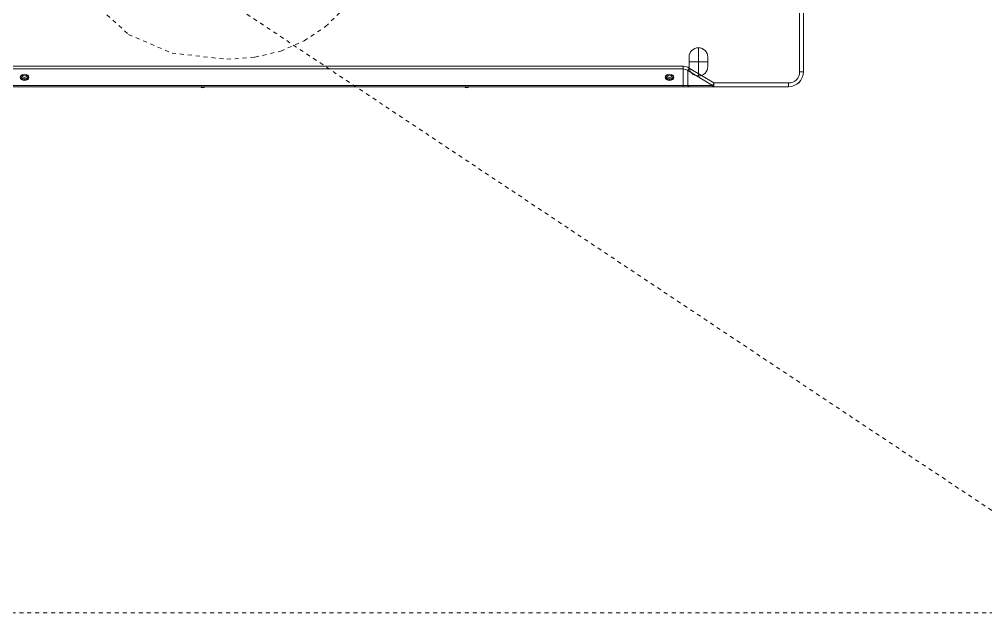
# Model space of a CAD drawing. Header units: millimetres. Extents: x 147808 to 200719, y -28592 to 8154.
# Drawn here: x 180946 to 181717, y -5700 to -5226 of the extents above; entities that cross this region are included whole.
import ezdxf

# ---------------------------------------------------------------- set-up
doc = ezdxf.new("R2010")
doc.units = ezdxf.units.MM
doc.linetypes.add('Dash', pattern=[6.35, 3.175, -3.175])
for name, color, linetype, lineweight in [('0-1', 7, 'Continuous', 5), ('A-DETL-WIDE', 7, 'Continuous', 80), ('G-IMPT', 7, 'Continuous', 5), ('M-EQPM', 7, 'Continuous', 5), ('M-EQPM-3', 7, 'Continuous', 80)]:
    doc.layers.add(name, color=color, linetype=linetype, lineweight=lineweight)
for name, color, linetype, lineweight, true_color in [('0-2', 7, 'Continuous', 5, 0x515151), ('G-IMPT-1', 5, 'Continuous', 5, 0x0000ff), ('G-IMPT-2', 7, 'Continuous', 5, 0x666666), ('M-EQPM-HDLN-1', 7, 'Dash', 5, 0x515151)]:
    doc.layers.add(name, color=color, linetype=linetype, lineweight=lineweight, true_color=true_color)

# ---------------------------------------------------------------- blocks, each defined once
blk = doc.blocks.new('TJ空调外机 - TJ空调外机1800_1200-1400100-10-001 一层空调通风平面图')
at = {"layer": 'M-EQPM-HDLN-1'}
for p, q in [((-900, 600), (900, -600)), ((62.02, -114.12), (88.62, -138.35)), ((245.89, -131.98), (260.76, -117.43)), ((88.62, -138.35), (123.32, -153.19)), ((228.87, -143.43), (245.89, -131.98)), ((210.06, -151.6), (228.87, -143.43)), ((123.32, -153.19), (167.01, -158.14)), ((189.44, -156.5), (210.06, -151.6)), ((167.01, -158.14), (189.44, -156.5)), ((900, -600), (-900, -600))]:
    blk.add_line(p, q, dxfattribs=at)
blk = doc.blocks.new('YXQH_AR_B9-20_rvt-1-10-001 一层空调通风平面图')
at = {"layer": '0-2'}
blk.add_blockref('TJ空调外机 - TJ空调外机1800_1200-1400100-10-001 一层空调通风平面图', (180944.35, -5100), dxfattribs=at)
blk = doc.blocks.new('RUXYQ18BA - top_dwg-2871796-10-001 一层空调通风平面图')
at = {"layer": 'A-DETL-WIDE'}
blk.add_ellipse((793.31, -504.14), major_axis=(2.15, 0), ratio=0.707107, start_param=0, end_param=0.016551, dxfattribs=at)
at = {"layer": 'G-IMPT'}
for p, q in [((1414.86, -442.24), (1414.86, -501.3)), ((1323.6, -489.56), (1323.6, -497.05)), ((1338.59, -497.05), (1338.59, -489.56))]:
    blk.add_line(p, q, dxfattribs=at)
at = {"layer": 'G-IMPT', "flags": 128}
blk.add_lwpolyline([(1403.06, -513.1), (1343.51, -513.1), (1323.84, -513.1), (1319.06, -513.1), (267.56, -513.1), (262.78, -513.1), (243.11, -513.1), (183.55, -513.1)], dxfattribs=at)
at = {"layer": 'G-IMPT'}
for centre, radius, start, end in [((1331.09, -489.56), 7.5, 0, 180), ((1331.09, -497.05), 7.5, 180, 360), ((1403.06, -501.3), 11.8, 270, 360), ((935.39, -512.56), 1.5, 200.88545, 339.11455), ((1146.13, -512.56), 1.5, 200.88545, 339.11455)]:
    blk.add_arc(centre, radius, start, end, dxfattribs=at)
for centre in [(793.31, -505.6), (1308.1, -505.6)]:
    blk.add_ellipse(centre, major_axis=(3.5, 0), ratio=0.707107, dxfattribs=at)
for centre, major_axis, start_param, end_param in [((793.31, -505.04), (3.5, 0), 3.256129, 6.168649), ((793.31, -503), (2.15, 0), 3.561886, 5.848844), ((1308.1, -505.04), (3.5, 0), 3.256129, 6.168649), ((1308.1, -503), (2.15, 0), 3.561886, 5.848844)]:
    blk.add_ellipse(centre, major_axis=major_axis, ratio=0.707107, start_param=start_param, end_param=end_param, dxfattribs=at)
for points in [[(791.17, -504.14), (791.17, -504.12), (791.14, -503.97), (791.22, -503.79), (791.35, -503.63), (791.36, -503.62)], [(1305.97, -504.14), (1305.96, -504.12), (1305.93, -503.97), (1306.02, -503.79), (1306.15, -503.63), (1306.16, -503.62)]]:
    blk.add_open_spline(points, degree=3, knots=[0, 0, 0, 0, 0.0376259, 0.300995, 0.3193476, 0.3193476, 0.3193476, 0.3193476], dxfattribs=at)
at = {"layer": 'G-IMPT-1'}
for p, q in [((1331.09, -482.06), (1331.09, -504.55)), ((1323.6, -493.3), (1338.59, -493.3))]:
    blk.add_line(p, q, dxfattribs=at)
at = {"layer": 'G-IMPT-2'}
blk.add_line((1319.06, -512.22), (1319.06, -513.1), dxfattribs=at)
at = {"layer": 'G-IMPT-2', "flags": 128}
for points in [[(1414.86, -501.3), (1411.86, -501.3), (1411.86, -442.24), (1400.01, -422.58), (1401.96, -421.4), (1413.81, -441.07), (1413.81, -421.4), (1401.96, -421.4)], [(267.56, -498.98), (267.56, -496.86), (1319.06, -496.86), (1319.06, -498.98), (1319.06, -512.22), (267.56, -512.22)], [(1319.06, -498.98), (267.56, -498.98), (267.56, -512.22), (267.56, -513.1)], [(1322.67, -500.19), (1323.84, -498.24), (1343.51, -510.1), (1403.06, -510.1), (1403.06, -513.1)], [(1342.33, -512.05), (1343.51, -510.1), (1343.51, -513.1)]]:
    blk.add_lwpolyline(points, dxfattribs=at)
blk.add_lwpolyline([(1322.67, -512.05), (1342.33, -512.05), (1322.67, -500.19)], close=True, dxfattribs=at)
at = {"layer": 'G-IMPT-2'}
blk.add_arc((1403.06, -501.3), 8.8, 270, 360, dxfattribs=at)
for centre, major_axis, ratio, start_param, end_param in [((1319.06, -514.11), (0, 17.25), 0.707107, 5.880189, 6.283185), ((1319.06, -514.11), (0, 15.13), 0.60798, 5.880189, 6.283185), ((793.31, -504.7), (2.95, 0), 0.707107, 2.883233, 6.283185), ((793.31, -504.14), (2.15, 0), 0.707107, 3.142557, 6.283185), ((793.31, -504.14), (2.15, 0), 0.707107, 0, 0.016551), ((793.31, -504.7), (2.95, 0), 0.707107, 0, 0.25836), ((1308.1, -504.7), (2.95, 0), 0.707107, 3.141593, 6.541546), ((1308.1, -504.7), (2.95, 0), 0.707107, 2.883232, 3.141593), ((1308.1, -504.14), (2.15, 0), 0.707107, 3.142557, 6.299737), ((1319.06, -510.1), (9.2, 0), 0.230578, 4.712389, 5.115386), ((1323.84, -510.1), (0, 3), 0.516334, 2.278987, 3.141593), ((1343.51, -510.1), (0, 3), 0.516334, 2.278987, 3.141593)]:
    blk.add_ellipse(centre, major_axis=major_axis, ratio=ratio, start_param=start_param, end_param=end_param, dxfattribs=at)
blk = doc.blocks.new('RUXYQ18BA - RUXYQ18BA-2871902-10-001 一层空调通风平面图')
at = {"layer": 'M-EQPM'}
for p, q in [((621.55, 11.86), (621.55, 756.62)), ((-609.89, 0), (609.69, 0))]:
    blk.add_line(p, q, dxfattribs=at)
blk.add_arc((609.69, 11.86), 11.86, 270, 360, dxfattribs=at)
blk.add_blockref('RUXYQ18BA - top_dwg-2871796-10-001 一层空调通风平面图', (-793.31, 513.1))

msp = doc.modelspace()

# ---------------------------------------------------------------- block references
at = {"layer": '0-1'}
msp.add_blockref('YXQH_AR_B9-20_rvt-1-10-001 一层空调通风平面图', (0, 0), dxfattribs=at)
at = {"layer": 'M-EQPM-3'}
msp.add_blockref('RUXYQ18BA - RUXYQ18BA-2871902-10-001 一层空调通风平面图', (180950.01, -5280), dxfattribs=at)

doc.saveas('drawing.dxf')
